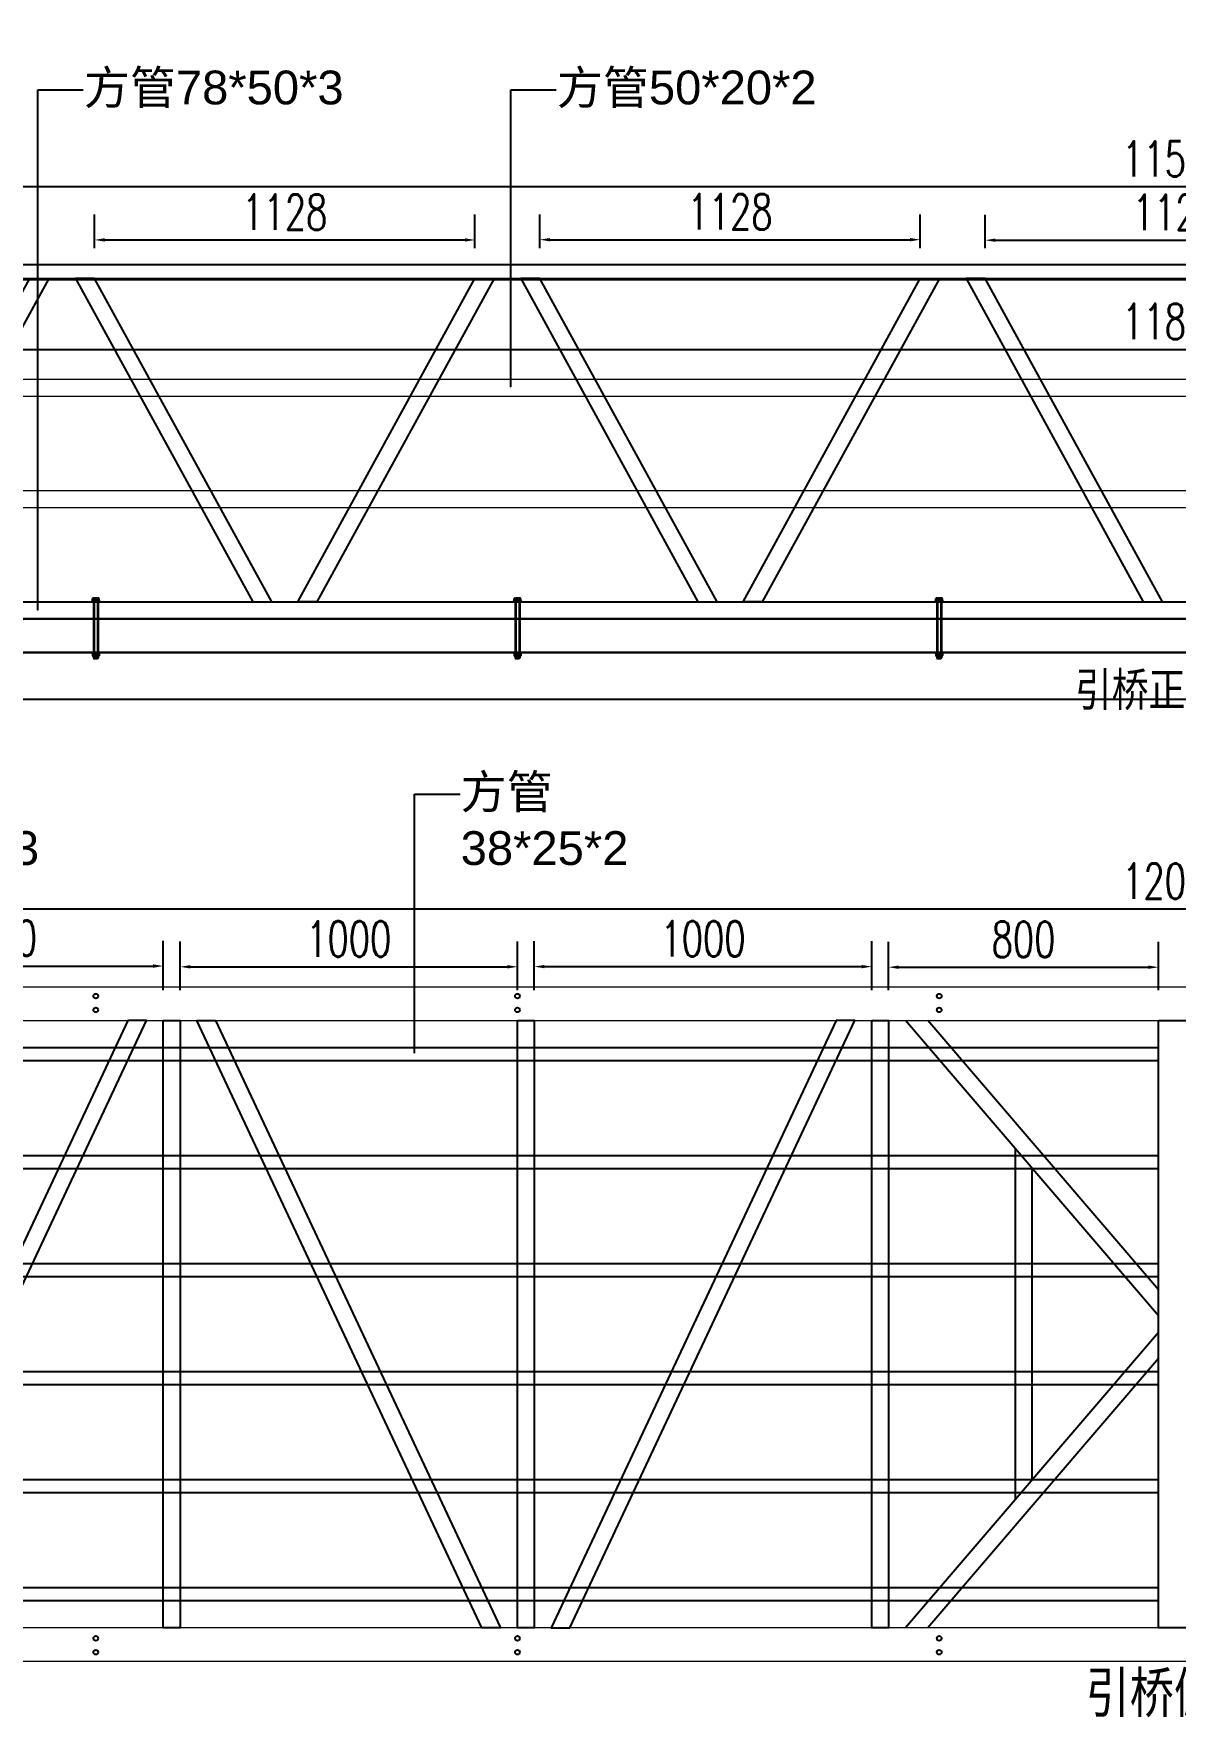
# Model space of a CAD drawing. Header units: millimetres. Extents: x -1612139 to -1300424, y 1145038 to 1536160.
# Drawn here: x -1474787 to -1471403, y 1145038 to 1150027 of the extents above; entities that cross this region are included whole.
import ezdxf
from ezdxf import colors
from ezdxf.entities.mleader import LeaderData, LeaderLine
from ezdxf.math import Vec2, Vec3

# ---------------------------------------------------------------- set-up
doc = ezdxf.new("R2010")
doc.units = ezdxf.units.MM
doc.header["$LTSCALE"] = 1000
doc.layers.get('0').update_dxf_attribs({"linetype": 'CONTINUOUS'})
doc.layers.get('DEFPOINTS').update_dxf_attribs({"linetype": 'CONTINUOUS'})
doc.layers.add('W-_BOLLARD系船栓', color=4, linetype='CONTINUOUS')
doc.layers.add('W-STEEL_FRAME钢架', color=3, linetype='CONTINUOUS')
doc.styles.add('-宋体', font='', dxfattribs={"width": 0.8})
doc.styles.add('M', font='arial.ttf')
doc.styles.add('STANDARD_T3', font='simplex.shx', dxfattribs={"width": 0.7, "bigfont": 'gbcbig.shx'})
doc.styles.get('-宋体').set_extended_font_data('SimSun')
doc.dimstyles.new('W&&30', dxfattribs={"dimtxt": 105, "dimasz": 30, "dimexe": 75, "dimexo": 90, "dimgap": 30, "dimtad": 1, "dimdec": 0, "dimzin": 0, "dimdsep": 46, "dimtxsty": 'STANDARD_T3', "dimcen": 0.09, "dimclrd": 1, "dimclre": 1, "dimclrt": 7, "dimazin": 2, "dimtfac": 1, "dimtdec": 0, "dimtix": 1, "dimtmove": 2, "dimatfit": 3, "dimfxl": 100, "dimtolj": 1, "dimtzin": 0, "dimarcsym": 0})

# ---------------------------------------------------------------- blocks, each defined once
blk = doc.blocks.new('*D139')
at = {"layer": 'DEFPOINTS', "color": 0, "transparency": 16777216}
for p in [(-1477403.2, 1147433.2), (-1477403.2, 1147203.2), (-1465403.2, 1147203.2)]:
    blk.add_point(p, dxfattribs=at)
at = {"layer": 'W-STEEL_FRAME钢架', "color": 1, "lineweight": -2, "transparency": 16777216}
for p, q in [((-1477403.2, 1147293.2), (-1477403.2, 1147508.2)), ((-1465403.2, 1147293.2), (-1465403.2, 1147508.2)), ((-1465433.2, 1147433.2), (-1477373.2, 1147433.2))]:
    blk.add_line(p, q, dxfattribs=at)
at = {"layer": 'W-STEEL_FRAME钢架', "color": 1, "transparency": 16777216}
for points in [[(-1477373.2, 1147438.2), (-1477373.2, 1147428.2), (-1477403.2, 1147433.2)], [(-1465433.2, 1147438.2), (-1465433.2, 1147428.2), (-1465403.2, 1147433.2)]]:
    blk.add_solid(points, dxfattribs=at)
at = {"layer": 'W-STEEL_FRAME钢架', "color": 7, "transparency": 16777216, "insert": (-1471403.2, 1147515.7), "char_height": 105, "attachment_point": 5, "style": 'STANDARD_T3'}
blk.add_mtext('\\A1;12000', dxfattribs=at)
blk = doc.blocks.new('*D142')
at = {"layer": 'DEFPOINTS', "color": 0, "transparency": 16777216}
for p in [(-1473479.1, 1149415.9), (-1474606.8, 1149301.3), (-1473479.1, 1149301.3)]:
    blk.add_point(p, dxfattribs=at)
at = {"layer": 'W-STEEL_FRAME钢架', "color": 1, "lineweight": -2, "transparency": 16777216}
for p, q in [((-1474606.8, 1149391.3), (-1474606.8, 1149490.9)), ((-1473479.1, 1149391.3), (-1473479.1, 1149490.9)), ((-1474576.8, 1149415.9), (-1473509.1, 1149415.9))]:
    blk.add_line(p, q, dxfattribs=at)
at = {"layer": 'W-STEEL_FRAME钢架', "color": 1, "transparency": 16777216}
for points in [[(-1474576.8, 1149420.9), (-1474576.8, 1149410.9), (-1474606.8, 1149415.9)], [(-1473509.1, 1149420.9), (-1473509.1, 1149410.9), (-1473479.1, 1149415.9)]]:
    blk.add_solid(points, dxfattribs=at)
at = {"layer": 'W-STEEL_FRAME钢架', "color": 7, "transparency": 16777216, "insert": (-1474042.9, 1149498.4), "char_height": 105, "attachment_point": 5, "style": 'STANDARD_T3'}
blk.add_mtext('\\A1;1128', dxfattribs=at)
blk = doc.blocks.new('*D143')
at = {"layer": 'DEFPOINTS', "color": 0, "transparency": 16777216}
for p in [(-1472159.2, 1149416.6), (-1473286.9, 1149301.3), (-1472159.2, 1149301.3)]:
    blk.add_point(p, dxfattribs=at)
at = {"layer": 'W-STEEL_FRAME钢架', "color": 1, "lineweight": -2, "transparency": 16777216}
for p, q in [((-1473286.9, 1149391.3), (-1473286.9, 1149491.6)), ((-1472159.2, 1149391.3), (-1472159.2, 1149491.6)), ((-1473256.9, 1149416.6), (-1472189.2, 1149416.6))]:
    blk.add_line(p, q, dxfattribs=at)
at = {"layer": 'W-STEEL_FRAME钢架', "color": 1, "transparency": 16777216}
for points in [[(-1473256.9, 1149421.6), (-1473256.9, 1149411.6), (-1473286.9, 1149416.6)], [(-1472189.2, 1149421.6), (-1472189.2, 1149411.6), (-1472159.2, 1149416.6)]]:
    blk.add_solid(points, dxfattribs=at)
at = {"layer": 'W-STEEL_FRAME钢架', "color": 7, "transparency": 16777216, "insert": (-1472723, 1149499.1), "char_height": 105, "attachment_point": 5, "style": 'STANDARD_T3'}
blk.add_mtext('\\A1;1128', dxfattribs=at)
blk = doc.blocks.new('*D144')
at = {"layer": 'DEFPOINTS', "color": 0, "transparency": 16777216}
for p in [(-1470839.4, 1149415.1), (-1471967, 1149301.3), (-1470839.4, 1149301.3)]:
    blk.add_point(p, dxfattribs=at)
at = {"layer": 'W-STEEL_FRAME钢架', "color": 1, "lineweight": -2, "transparency": 16777216}
for p, q in [((-1471967, 1149391.3), (-1471967, 1149490.1)), ((-1470839.4, 1149391.3), (-1470839.4, 1149490.1)), ((-1471937, 1149415.1), (-1470869.4, 1149415.1))]:
    blk.add_line(p, q, dxfattribs=at)
at = {"layer": 'W-STEEL_FRAME钢架', "color": 1, "transparency": 16777216}
for points in [[(-1471937, 1149420.1), (-1471937, 1149410.1), (-1471967, 1149415.1)], [(-1470869.4, 1149420.1), (-1470869.4, 1149410.1), (-1470839.4, 1149415.1)]]:
    blk.add_solid(points, dxfattribs=at)
at = {"layer": 'W-STEEL_FRAME钢架', "color": 7, "transparency": 16777216, "insert": (-1471403.2, 1149497.6), "char_height": 105, "attachment_point": 5, "style": 'STANDARD_T3'}
blk.add_mtext('\\A1;1128', dxfattribs=at)
blk = doc.blocks.new('*D149')
at = {"layer": 'DEFPOINTS', "color": 0, "transparency": 16777216}
for p in [(-1477193.2, 1149573.4), (-1477193.2, 1149343.3), (-1465613.2, 1149343.3)]:
    blk.add_point(p, dxfattribs=at)
at = {"layer": 'W-STEEL_FRAME钢架', "color": 1, "lineweight": -2, "transparency": 16777216}
for p, q in [((-1477193.2, 1149433.3), (-1477193.2, 1149648.4)), ((-1465613.2, 1149433.3), (-1465613.2, 1149648.4)), ((-1465643.2, 1149573.4), (-1477163.2, 1149573.4))]:
    blk.add_line(p, q, dxfattribs=at)
at = {"layer": 'W-STEEL_FRAME钢架', "color": 1, "transparency": 16777216}
for points in [[(-1477163.2, 1149578.4), (-1477163.2, 1149568.4), (-1477193.2, 1149573.4)], [(-1465643.2, 1149578.4), (-1465643.2, 1149568.4), (-1465613.2, 1149573.4)]]:
    blk.add_solid(points, dxfattribs=at)
at = {"layer": 'W-STEEL_FRAME钢架', "color": 7, "transparency": 16777216, "insert": (-1471403.2, 1149655.9), "char_height": 105, "attachment_point": 5, "style": 'STANDARD_T3'}
blk.add_mtext('\\A1;11580', dxfattribs=at)
blk = doc.blocks.new('*D155')
at = {"layer": 'DEFPOINTS', "color": 0, "transparency": 16777216}
for p in [(-1474403.2, 1147264.3), (-1475403.2, 1147103.2), (-1474403.2, 1147103.2)]:
    blk.add_point(p, dxfattribs=at)
at = {"layer": 'W-STEEL_FRAME钢架', "color": 1, "lineweight": -2, "transparency": 16777216}
for p, q in [((-1475403.2, 1147193.2), (-1475403.2, 1147339.3)), ((-1474403.2, 1147193.2), (-1474403.2, 1147339.3)), ((-1475373.2, 1147264.3), (-1474433.2, 1147264.3))]:
    blk.add_line(p, q, dxfattribs=at)
at = {"layer": 'W-STEEL_FRAME钢架', "color": 1, "transparency": 16777216}
for points in [[(-1475373.2, 1147269.3), (-1475373.2, 1147259.3), (-1475403.2, 1147264.3)], [(-1474433.2, 1147269.3), (-1474433.2, 1147259.3), (-1474403.2, 1147264.3)]]:
    blk.add_solid(points, dxfattribs=at)
at = {"layer": 'W-STEEL_FRAME钢架', "color": 7, "transparency": 16777216, "insert": (-1474903.2, 1147346.8), "char_height": 105, "attachment_point": 5, "style": 'STANDARD_T3'}
blk.add_mtext('\\A1;1000', dxfattribs=at)
blk = doc.blocks.new('*D156')
at = {"layer": 'DEFPOINTS', "color": 0, "transparency": 16777216}
for p in [(-1473353.2, 1147262.1), (-1474353.2, 1147103.2), (-1473353.2, 1147103.2)]:
    blk.add_point(p, dxfattribs=at)
at = {"layer": 'W-STEEL_FRAME钢架', "color": 1, "lineweight": -2, "transparency": 16777216}
for p, q in [((-1474353.2, 1147193.2), (-1474353.2, 1147337.1)), ((-1473353.2, 1147193.2), (-1473353.2, 1147337.1)), ((-1474323.2, 1147262.1), (-1473383.2, 1147262.1))]:
    blk.add_line(p, q, dxfattribs=at)
at = {"layer": 'W-STEEL_FRAME钢架', "color": 1, "transparency": 16777216}
for points in [[(-1474323.2, 1147267.1), (-1474323.2, 1147257.1), (-1474353.2, 1147262.1)], [(-1473383.2, 1147267.1), (-1473383.2, 1147257.1), (-1473353.2, 1147262.1)]]:
    blk.add_solid(points, dxfattribs=at)
at = {"layer": 'W-STEEL_FRAME钢架', "color": 7, "transparency": 16777216, "insert": (-1473853.2, 1147344.6), "char_height": 105, "attachment_point": 5, "style": 'STANDARD_T3'}
blk.add_mtext('\\A1;1000', dxfattribs=at)
blk = doc.blocks.new('*D157')
at = {"layer": 'DEFPOINTS', "color": 0, "transparency": 16777216}
for p in [(-1472303.2, 1147262.6), (-1473303.2, 1147103.2), (-1472303.2, 1147103.2)]:
    blk.add_point(p, dxfattribs=at)
at = {"layer": 'W-STEEL_FRAME钢架', "color": 1, "lineweight": -2, "transparency": 16777216}
for p, q in [((-1473303.2, 1147193.2), (-1473303.2, 1147337.6)), ((-1472303.2, 1147193.2), (-1472303.2, 1147337.6)), ((-1473273.2, 1147262.6), (-1472333.2, 1147262.6))]:
    blk.add_line(p, q, dxfattribs=at)
at = {"layer": 'W-STEEL_FRAME钢架', "color": 1, "transparency": 16777216}
for points in [[(-1473273.2, 1147267.6), (-1473273.2, 1147257.6), (-1473303.2, 1147262.6)], [(-1472333.2, 1147267.6), (-1472333.2, 1147257.6), (-1472303.2, 1147262.6)]]:
    blk.add_solid(points, dxfattribs=at)
at = {"layer": 'W-STEEL_FRAME钢架', "color": 7, "transparency": 16777216, "insert": (-1472803.2, 1147345.1), "char_height": 105, "attachment_point": 5, "style": 'STANDARD_T3'}
blk.add_mtext('\\A1;1000', dxfattribs=at)
blk = doc.blocks.new('*D158')
at = {"layer": 'DEFPOINTS', "color": 0, "transparency": 16777216}
for p in [(-1471453.2, 1147260.9), (-1472253.2, 1147103.2), (-1471453.2, 1147103.2)]:
    blk.add_point(p, dxfattribs=at)
at = {"layer": 'W-STEEL_FRAME钢架', "color": 1, "lineweight": -2, "transparency": 16777216}
for p, q in [((-1472253.2, 1147193.2), (-1472253.2, 1147335.9)), ((-1471453.2, 1147193.2), (-1471453.2, 1147335.9)), ((-1472223.2, 1147260.9), (-1471483.2, 1147260.9))]:
    blk.add_line(p, q, dxfattribs=at)
at = {"layer": 'W-STEEL_FRAME钢架', "color": 1, "transparency": 16777216}
for points in [[(-1472223.2, 1147265.9), (-1472223.2, 1147255.9), (-1472253.2, 1147260.9)], [(-1471483.2, 1147265.9), (-1471483.2, 1147255.9), (-1471453.2, 1147260.9)]]:
    blk.add_solid(points, dxfattribs=at)
at = {"layer": 'W-STEEL_FRAME钢架', "color": 7, "transparency": 16777216, "insert": (-1471853.2, 1147343.4), "char_height": 105, "attachment_point": 5, "style": 'STANDARD_T3'}
blk.add_mtext('\\A1;800', dxfattribs=at)
blk = doc.blocks.new('*D167')
at = {"layer": 'DEFPOINTS', "color": 0, "transparency": 16777216}
for p in [(-1465458.2, 1149091.7), (-1477348.2, 1149003.3), (-1465458.2, 1149003.3)]:
    blk.add_point(p, dxfattribs=at)
at = {"layer": 'W-STEEL_FRAME钢架', "color": 1, "lineweight": -2, "transparency": 16777216}
for p, q in [((-1477348.2, 1149093.3), (-1477348.2, 1149166.7)), ((-1465458.2, 1149093.3), (-1465458.2, 1149166.7)), ((-1477318.2, 1149091.7), (-1465488.2, 1149091.7))]:
    blk.add_line(p, q, dxfattribs=at)
at = {"layer": 'W-STEEL_FRAME钢架', "color": 1, "transparency": 16777216}
for points in [[(-1477318.2, 1149096.7), (-1477318.2, 1149086.7), (-1477348.2, 1149091.7)], [(-1465488.2, 1149096.7), (-1465488.2, 1149086.7), (-1465458.2, 1149091.7)]]:
    blk.add_solid(points, dxfattribs=at)
at = {"layer": 'W-STEEL_FRAME钢架', "color": 7, "transparency": 16777216, "insert": (-1471403.2, 1149174.2), "char_height": 105, "attachment_point": 5, "style": 'STANDARD_T3'}
blk.add_mtext('\\A1;11890', dxfattribs=at)

msp = doc.modelspace()

# ---------------------------------------------------------------- linework, layer by layer
at = {"color": 4}
for p, q in [((-1477193.2, 1149343.3), (-1465613.2, 1149343.3)), ((-1477174.6, 1149298.3), (-1465631.8, 1149298.3))]:
    msp.add_line(p, q, dxfattribs=at)
at = {"color": 251}
msp.add_line((-1477175.8, 1149301.3), (-1465630.6, 1149301.3), dxfattribs=at)
at = {"color": 0, "lineweight": 5}
for p, q in [((-1477348.2, 1149003.3), (-1465458.2, 1149003.3)), ((-1477348.2, 1148953.3), (-1465458.2, 1148953.3)), ((-1477348.2, 1148673.3), (-1465458.2, 1148673.3)), ((-1477348.2, 1148623.3), (-1465458.2, 1148623.3))]:
    msp.add_line(p, q, dxfattribs=at)
at = {"lineweight": -3}
for p, q in [((-1474615.2, 1148345.3), (-1474612.2, 1148345.3)), ((-1474615.2, 1148343.3), (-1474608.2, 1148343.3)), ((-1474615.2, 1148343.3), (-1474591.2, 1148343.3)), ((-1474613.2, 1148348.3), (-1474613.2, 1148353.3)), ((-1474613.2, 1148353.3), (-1474593.2, 1148353.3)), ((-1474612.2, 1148348.3), (-1474613.2, 1148348.3)), ((-1474610.9, 1148354.3), (-1474608.5, 1148354.3)), ((-1474610.2, 1148343.3), (-1474610.2, 1148177.9)), ((-1474608.5, 1148354.3), (-1474595.5, 1148354.3)), ((-1474608.5, 1148353.3), (-1474608.5, 1148348.3)), ((-1474595.5, 1148354.3), (-1474597.9, 1148354.3)), ((-1474597.9, 1148353.3), (-1474597.9, 1148348.3)), ((-1474596.2, 1148343.3), (-1474596.2, 1148177.9)), ((-1474594.2, 1148348.3), (-1474593.2, 1148348.3)), ((-1474591.2, 1148345.3), (-1474594.2, 1148345.3)), ((-1474593.2, 1148348.3), (-1474593.2, 1148353.3)), ((-1473365.2, 1148345.3), (-1473362.2, 1148345.3)), ((-1473365.2, 1148343.3), (-1473358.2, 1148343.3)), ((-1473365.2, 1148343.3), (-1473341.2, 1148343.3)), ((-1473363.2, 1148348.3), (-1473363.2, 1148353.3)), ((-1473363.2, 1148353.3), (-1473343.2, 1148353.3)), ((-1473362.2, 1148348.3), (-1473363.2, 1148348.3)), ((-1473360.9, 1148354.3), (-1473358.5, 1148354.3)), ((-1473360.2, 1148343.3), (-1473360.2, 1148177.9)), ((-1473358.5, 1148354.3), (-1473345.5, 1148354.3)), ((-1473358.5, 1148353.3), (-1473358.5, 1148348.3)), ((-1473345.5, 1148354.3), (-1473347.9, 1148354.3)), ((-1473347.9, 1148353.3), (-1473347.9, 1148348.3)), ((-1473346.2, 1148343.3), (-1473346.2, 1148177.9)), ((-1473344.2, 1148348.3), (-1473343.2, 1148348.3)), ((-1473341.2, 1148345.3), (-1473344.2, 1148345.3)), ((-1473343.2, 1148348.3), (-1473343.2, 1148353.3)), ((-1472115.2, 1148345.3), (-1472112.2, 1148345.3)), ((-1472115.2, 1148343.3), (-1472108.2, 1148343.3)), ((-1472115.2, 1148343.3), (-1472091.2, 1148343.3)), ((-1472113.2, 1148348.3), (-1472113.2, 1148353.3)), ((-1472113.2, 1148353.3), (-1472093.2, 1148353.3)), ((-1472112.2, 1148348.3), (-1472113.2, 1148348.3)), ((-1472110.9, 1148354.3), (-1472108.5, 1148354.3)), ((-1472110.2, 1148343.3), (-1472110.2, 1148177.9)), ((-1472108.5, 1148354.3), (-1472095.5, 1148354.3)), ((-1472108.5, 1148353.3), (-1472108.5, 1148348.3)), ((-1472095.5, 1148354.3), (-1472097.9, 1148354.3)), ((-1472097.9, 1148353.3), (-1472097.9, 1148348.3)), ((-1472096.2, 1148343.3), (-1472096.2, 1148177.9)), ((-1472094.2, 1148348.3), (-1472093.2, 1148348.3)), ((-1472091.2, 1148345.3), (-1472094.2, 1148345.3)), ((-1472093.2, 1148348.3), (-1472093.2, 1148353.3)), ((-1474615.2, 1148193.3), (-1474608.2, 1148193.3)), ((-1474615.2, 1148193.3), (-1474591.2, 1148193.3)), ((-1474615.2, 1148191.3), (-1474612.2, 1148191.3)), ((-1474612.2, 1148188.3), (-1474613.2, 1148188.3)), ((-1474613.2, 1148188.3), (-1474613.2, 1148183.3)), ((-1474613.2, 1148183.3), (-1474593.2, 1148183.3)), ((-1474610.9, 1148182.3), (-1474608.5, 1148182.3)), ((-1474608.5, 1148183.3), (-1474608.5, 1148188.3)), ((-1474608.5, 1148182.3), (-1474595.5, 1148182.3)), ((-1474597.9, 1148183.3), (-1474597.9, 1148188.3)), ((-1474595.5, 1148182.3), (-1474597.9, 1148182.3)), ((-1474591.2, 1148191.3), (-1474594.2, 1148191.3)), ((-1474594.2, 1148188.3), (-1474593.2, 1148188.3)), ((-1474593.2, 1148188.3), (-1474593.2, 1148183.3)), ((-1473365.2, 1148193.3), (-1473358.2, 1148193.3)), ((-1473365.2, 1148193.3), (-1473341.2, 1148193.3)), ((-1473365.2, 1148191.3), (-1473362.2, 1148191.3)), ((-1473362.2, 1148188.3), (-1473363.2, 1148188.3)), ((-1473363.2, 1148188.3), (-1473363.2, 1148183.3)), ((-1473363.2, 1148183.3), (-1473343.2, 1148183.3)), ((-1473360.9, 1148182.3), (-1473358.5, 1148182.3)), ((-1473358.5, 1148183.3), (-1473358.5, 1148188.3)), ((-1473358.5, 1148182.3), (-1473345.5, 1148182.3)), ((-1473347.9, 1148183.3), (-1473347.9, 1148188.3)), ((-1473345.5, 1148182.3), (-1473347.9, 1148182.3)), ((-1473341.2, 1148191.3), (-1473344.2, 1148191.3)), ((-1473344.2, 1148188.3), (-1473343.2, 1148188.3)), ((-1473343.2, 1148188.3), (-1473343.2, 1148183.3)), ((-1472115.2, 1148193.3), (-1472108.2, 1148193.3)), ((-1472115.2, 1148193.3), (-1472091.2, 1148193.3)), ((-1472115.2, 1148191.3), (-1472112.2, 1148191.3)), ((-1472112.2, 1148188.3), (-1472113.2, 1148188.3)), ((-1472113.2, 1148188.3), (-1472113.2, 1148183.3)), ((-1472113.2, 1148183.3), (-1472093.2, 1148183.3)), ((-1472110.9, 1148182.3), (-1472108.5, 1148182.3)), ((-1472108.5, 1148183.3), (-1472108.5, 1148188.3)), ((-1472108.5, 1148182.3), (-1472095.5, 1148182.3)), ((-1472097.9, 1148183.3), (-1472097.9, 1148188.3)), ((-1472095.5, 1148182.3), (-1472097.9, 1148182.3)), ((-1472091.2, 1148191.3), (-1472094.2, 1148191.3)), ((-1472094.2, 1148188.3), (-1472093.2, 1148188.3)), ((-1472093.2, 1148188.3), (-1472093.2, 1148183.3)), ((-1474596.2, 1148177.9), (-1474610.2, 1148177.9)), ((-1474610.2, 1148177.9), (-1474608.2, 1148174.9)), ((-1474598.2, 1148174.9), (-1474608.2, 1148174.9)), ((-1474596.2, 1148177.9), (-1474598.2, 1148174.9)), ((-1473346.2, 1148177.9), (-1473360.2, 1148177.9)), ((-1473360.2, 1148177.9), (-1473358.2, 1148174.9)), ((-1473348.2, 1148174.9), (-1473358.2, 1148174.9)), ((-1473346.2, 1148177.9), (-1473348.2, 1148174.9)), ((-1472096.2, 1148177.9), (-1472110.2, 1148177.9)), ((-1472110.2, 1148177.9), (-1472108.2, 1148174.9)), ((-1472098.2, 1148174.9), (-1472108.2, 1148174.9)), ((-1472096.2, 1148177.9), (-1472098.2, 1148174.9))]:
    msp.add_line(p, q, dxfattribs=at)
at = {"color": 6, "lineweight": -3}
for p, q in [((-1474608.2, 1148343.3), (-1474608.2, 1148174.9)), ((-1474598.2, 1148343.3), (-1474598.2, 1148174.9)), ((-1473358.2, 1148343.3), (-1473358.2, 1148174.9)), ((-1473348.2, 1148343.3), (-1473348.2, 1148174.9)), ((-1472108.2, 1148343.3), (-1472108.2, 1148174.9)), ((-1472098.2, 1148343.3), (-1472098.2, 1148174.9))]:
    msp.add_line(p, q, dxfattribs=at)
at = {"color": 3}
for p, q in [((-1477403.2, 1148293.3), (-1465403.2, 1148293.3)), ((-1477403.2, 1148293.3), (-1465403.2, 1148293.3)), ((-1477403.2, 1148193.3), (-1467403.2, 1148193.3)), ((-1465403.2, 1148193.3), (-1477403.2, 1148193.3))]:
    msp.add_line(p, q, dxfattribs=at)
at = {"color": 1}
for p, q in [((-1474613.2, 1148183.3), (-1474610.9, 1148182.3)), ((-1474595.5, 1148182.3), (-1474593.2, 1148183.3)), ((-1473363.2, 1148183.3), (-1473360.9, 1148182.3)), ((-1473345.5, 1148182.3), (-1473343.2, 1148183.3)), ((-1472113.2, 1148183.3), (-1472110.9, 1148182.3)), ((-1472095.5, 1148182.3), (-1472093.2, 1148183.3)), ((-1471453.2, 1146228.2), (-1472203.2, 1147103.2)), ((-1471453.2, 1146305), (-1472137.3, 1147103.2)), ((-1471878.2, 1146724), (-1471878.2, 1145682.4)), ((-1471828.2, 1146665.7), (-1471828.2, 1145740.7)), ((-1471453.2, 1146178.2), (-1472203.2, 1145303.2)), ((-1471453.2, 1146101.4), (-1472137.3, 1145303.2))]:
    msp.add_line(p, q, dxfattribs=at)
at = {"color": 3, "lineweight": 5}
for p, q in [((-1477403.2, 1147203.2), (-1465403.2, 1147203.2)), ((-1477303.2, 1147103.2), (-1465503.2, 1147103.2)), ((-1465503.2, 1145303.2), (-1477303.2, 1145303.2)), ((-1465403.2, 1145203.2), (-1477403.2, 1145203.2))]:
    msp.add_line(p, q, dxfattribs=at)
at = {"color": 2}
for points in [[(-1475324.3, 1148343.3), (-1474798.9, 1149301.3), (-1474742.3, 1149301.3), (-1475267.7, 1148343.3)], [(-1474081.4, 1148343.3), (-1474606.8, 1149301.3), (-1474663.3, 1149301.3), (-1474138, 1148343.3)], [(-1474004.4, 1148343.3), (-1473479.1, 1149301.3), (-1473422.5, 1149301.3), (-1473947.8, 1148343.3)], [(-1472761.5, 1148343.3), (-1473286.9, 1149301.3), (-1473343.5, 1149301.3), (-1472818.1, 1148343.3)], [(-1472684.5, 1148343.3), (-1472159.2, 1149301.3), (-1472102.6, 1149301.3), (-1472628, 1148343.3)], [(-1471441.7, 1148343.3), (-1471967, 1149301.3), (-1472023.6, 1149301.3), (-1471498.3, 1148343.3)]]:
    msp.add_lwpolyline(points, close=True, dxfattribs=at)
at = {"color": 1}
for points in [[(-1477348.2, 1148343.3), (-1465458.2, 1148343.3), (-1465458.2, 1148293.3), (-1477348.2, 1148293.3)], [(-1474403.2, 1147103.2), (-1474353.2, 1147103.2), (-1474353.2, 1145303.2), (-1474403.2, 1145303.2)], [(-1473353.2, 1147103.2), (-1473303.2, 1147103.2), (-1473303.2, 1145303.2), (-1473353.2, 1145303.2)], [(-1472303.2, 1147103.2), (-1472253.2, 1147103.2), (-1472253.2, 1145303.2), (-1472303.2, 1145303.2)]]:
    msp.add_lwpolyline(points, close=True, dxfattribs=at)
at = {"lineweight": -3}
for points in [[(-1474610.2, 1148343.3), (-1474615.2, 1148343.3), (-1474615.2, 1148345.3), (-1474591.2, 1148345.3), (-1474591.2, 1148343.3), (-1474596.2, 1148343.3)], [(-1474612.2, 1148345.3), (-1474612.2, 1148348.3), (-1474594.2, 1148348.3), (-1474594.2, 1148345.3)], [(-1473360.2, 1148343.3), (-1473365.2, 1148343.3), (-1473365.2, 1148345.3), (-1473341.2, 1148345.3), (-1473341.2, 1148343.3), (-1473346.2, 1148343.3)], [(-1473362.2, 1148345.3), (-1473362.2, 1148348.3), (-1473344.2, 1148348.3), (-1473344.2, 1148345.3)], [(-1472110.2, 1148343.3), (-1472115.2, 1148343.3), (-1472115.2, 1148345.3), (-1472091.2, 1148345.3), (-1472091.2, 1148343.3), (-1472096.2, 1148343.3)], [(-1472112.2, 1148345.3), (-1472112.2, 1148348.3), (-1472094.2, 1148348.3), (-1472094.2, 1148345.3)], [(-1474610.2, 1148193.3), (-1474615.2, 1148193.3), (-1474615.2, 1148191.3), (-1474591.2, 1148191.3), (-1474591.2, 1148193.3), (-1474596.2, 1148193.3)], [(-1474612.2, 1148191.3), (-1474612.2, 1148188.3), (-1474594.2, 1148188.3), (-1474594.2, 1148191.3)], [(-1473360.2, 1148193.3), (-1473365.2, 1148193.3), (-1473365.2, 1148191.3), (-1473341.2, 1148191.3), (-1473341.2, 1148193.3), (-1473346.2, 1148193.3)], [(-1473362.2, 1148191.3), (-1473362.2, 1148188.3), (-1473344.2, 1148188.3), (-1473344.2, 1148191.3)], [(-1472110.2, 1148193.3), (-1472115.2, 1148193.3), (-1472115.2, 1148191.3), (-1472091.2, 1148191.3), (-1472091.2, 1148193.3), (-1472096.2, 1148193.3)], [(-1472112.2, 1148191.3), (-1472112.2, 1148188.3), (-1472094.2, 1148188.3), (-1472094.2, 1148191.3)]]:
    msp.add_lwpolyline(points, dxfattribs=at)
at = {"color": 1}
for points in [[(-1474508.4, 1147103.2), (-1475353.2, 1145303.2), (-1475298, 1145303.2), (-1474453.2, 1147103.2), (-1474508.4, 1147103.2)], [(-1474248, 1147103.2), (-1473403.2, 1145303.2), (-1473458.4, 1145303.2), (-1474303.2, 1147103.2), (-1474248, 1147103.2)], [(-1472408.4, 1147103.2), (-1473253.2, 1145303.2), (-1473198, 1145303.2), (-1472353.2, 1147103.2), (-1472408.4, 1147103.2)]]:
    msp.add_lwpolyline(points, dxfattribs=at)
at = {"color": 3}
msp.add_lwpolyline([(-1471453.2, 1147103.2), (-1471353.2, 1147103.2), (-1471353.2, 1145303.2), (-1471453.2, 1145303.2)], close=True, dxfattribs=at)
at = {"color": 0}
for points in [[(-1477303.2, 1146984.2), (-1471453.2, 1146984.2), (-1471453.2, 1147022.2), (-1477303.2, 1147022.2), (-1477303.2, 1146983.2)], [(-1477303.2, 1146664.2), (-1471453.2, 1146664.2), (-1471453.2, 1146702.2), (-1477303.2, 1146702.2), (-1477303.2, 1146663.2)], [(-1477303.2, 1146344.2), (-1471453.2, 1146344.2), (-1471453.2, 1146382.2), (-1477303.2, 1146382.2), (-1477303.2, 1146343.2)], [(-1477303.2, 1146024.2), (-1471453.2, 1146024.2), (-1471453.2, 1146062.2), (-1477303.2, 1146062.2), (-1477303.2, 1146023.2)], [(-1477303.2, 1145704.2), (-1471453.2, 1145704.2), (-1471453.2, 1145742.2), (-1477303.2, 1145742.2), (-1477303.2, 1145703.2)], [(-1477303.2, 1145384.2), (-1471453.2, 1145384.2), (-1471453.2, 1145422.2), (-1477303.2, 1145422.2), (-1477303.2, 1145383.2)]]:
    msp.add_lwpolyline(points, close=True, dxfattribs=at)
for centre in [(-1474603.2, 1147175.2), (-1474603.2, 1147134.2), (-1473353.2, 1147175.2), (-1473353.2, 1147134.2), (-1472103.2, 1147175.2), (-1472103.2, 1147134.2), (-1474603.2, 1145272.2), (-1474603.2, 1145231.2), (-1473353.2, 1145272.2), (-1473353.2, 1145231.2), (-1472103.2, 1145272.2), (-1472103.2, 1145231.2)]:
    msp.add_circle(centre, 7, dxfattribs=at)
at = {"lineweight": -3}
for centre, radius, start, end in [((-1474610.9, 1148351.1), 3.22, 43.6028, 136.3972), ((-1474603.2, 1148339.6), 14.7, 68.7607, 111.2393), ((-1474595.5, 1148351.1), 3.22, 43.6028, 136.3972), ((-1473360.9, 1148351.1), 3.22, 43.6028, 136.3972), ((-1473353.2, 1148339.6), 14.7, 68.7607, 111.2393), ((-1473345.5, 1148351.1), 3.22, 43.6028, 136.3972), ((-1472110.9, 1148351.1), 3.22, 43.6028, 136.3972), ((-1472103.2, 1148339.6), 14.7, 68.7607, 111.2393), ((-1472095.5, 1148351.1), 3.22, 43.6028, 136.3972)]:
    msp.add_arc(centre, radius, start, end, dxfattribs=at)
at = {"layer": 'W-_BOLLARD系船栓'}
msp.add_lwpolyline([(-1535014.6, 1221496), (-1460921.8, 1221496), (-1460921.8, 1148053.8), (-1535014.6, 1148053.8)], close=True, dxfattribs=at)

# ---------------------------------------------------------------- texts
at = {"lineweight": 5, "attachment_point": 1, "style": '-宋体'}
for s, insert, char_height in [('引桥正视图', (-1471700.8, 1148134), 100), ('引桥俯视图', (-1471669.2, 1145172.1), 120)]:
    msp.add_mtext_dynamic_manual_height_columns(s, width=810.885, gutter_width=25, heights=[0], dxfattribs=dict(at, insert=insert, char_height=char_height))

# ---------------------------------------------------------------- dimensions: what is measured, and where the dimension line sits
at = {"layer": 'W-STEEL_FRAME钢架'}
for base, p1, p2, picture, middle in [((-1477193.2, 1149573.4), (-1465613.2, 1149343.3), (-1477193.2, 1149343.3), '*D149', (-1471403.2, 1149655.9)), ((-1473479.1, 1149415.9), (-1474606.8, 1149301.3), (-1473479.1, 1149301.3), '*D142', (-1474042.9, 1149498.4)), ((-1472159.2, 1149416.6), (-1473286.9, 1149301.3), (-1472159.2, 1149301.3), '*D143', (-1472723, 1149499.1)), ((-1470839.4, 1149415.1), (-1471967, 1149301.3), (-1470839.4, 1149301.3), '*D144', (-1471403.2, 1149497.6)), ((-1477403.2, 1147433.2), (-1465403.2, 1147203.2), (-1477403.2, 1147203.2), '*D139', (-1471403.2, 1147515.7)), ((-1474403.2, 1147264.3), (-1475403.2, 1147103.2), (-1474403.2, 1147103.2), '*D155', (-1474903.2, 1147346.8)), ((-1473353.2, 1147262.1), (-1474353.2, 1147103.2), (-1473353.2, 1147103.2), '*D156', (-1473853.2, 1147344.6)), ((-1472303.2, 1147262.6), (-1473303.2, 1147103.2), (-1472303.2, 1147103.2), '*D157', (-1472803.2, 1147345.1)), ((-1471453.2, 1147260.9), (-1472253.2, 1147103.2), (-1471453.2, 1147103.2), '*D158', (-1471853.2, 1147343.4))]:
    dim = msp.add_linear_dim(base=base, p1=p1, p2=p2, dimstyle='W&&30', dxfattribs=at)
    dim.commit()
    dim.dimension.update_dxf_attribs({"geometry": picture, "text_midpoint": middle})
dim = msp.add_aligned_dim(p1=(-1477348.2, 1149003.3), p2=(-1465458.2, 1149003.3), distance=88.3, dimstyle='W&&30', dxfattribs=at)
dim.commit()
dim.dimension.update_dxf_attribs({"geometry": '*D167', "text_midpoint": (-1471403.2, 1149174.2)})

# ---------------------------------------------------------------- leaders
at = {"color": 0}
ml = msp.add_multileader_mtext('Standard', dxfattribs=at)
ml.set_content('方管78*50*3', style='M')
ml.set_leader_properties()
ml.build(insert=Vec2(0, 0))
ml.multileader.update_dxf_attribs({"text_right_attachment_type": 6, "dogleg_length": 0.36})
ctx = ml.context
ctx.base_point, ctx.char_height, ctx.plane_origin = Vec3(-1474640.4, 1149860.3), 100, Vec3(-1474774.9, 1149161.9)
ctx.right_attachment = 6
notes = []
notes.append((ctx, [(0, (1, 1, 0), (-1474774.9, 1149860.3), (1, 0), 134.4, [(0, [(-1474774.9, 1148314.8)], 0, [])])]))
ctx.mtext.insert, ctx.mtext.width, ctx.mtext.flow_direction = Vec3(-1474638.4, 1149917.6), 755.59, 5
ml = msp.add_multileader_mtext('Standard', dxfattribs=at)
ml.set_content('方管50*20*2', style='M')
ml.set_leader_properties()
ml.build(insert=Vec2(0, 0))
ml.multileader.update_dxf_attribs({"text_right_attachment_type": 6, "dogleg_length": 0.36})
ctx = ml.context
ctx.base_point, ctx.char_height, ctx.plane_origin = Vec3(-1473238.4, 1149860.3), 100, Vec3(-1473372.8, 1149161.9)
ctx.right_attachment = 6
notes.append((ctx, [(0, (1, 1, 0), (-1473372.8, 1149860.3), (1, 0), 134.4, [(0, [(-1473372.8, 1148976.2)], 0, [])])]))
ctx.mtext.insert, ctx.mtext.width, ctx.mtext.flow_direction = Vec3(-1473236.4, 1149917.6), 755.59, 5
ml = msp.add_multileader_mtext('Standard', dxfattribs=at)
ml.set_content('方管78*50*3', style='M')
ml.set_leader_properties()
ml.build(insert=Vec2(0, 0))
ml.multileader.update_dxf_attribs({"text_right_attachment_type": 6, "dogleg_length": 0.36})
ctx = ml.context
ctx.base_point, ctx.char_height, ctx.plane_origin = Vec3(-1475270.3, 1147773.3), 100, Vec3(-1475404.7, 1147074.9)
ctx.right_attachment = 6
notes.append((ctx, [(0, (1, 1, 0), (-1475404.7, 1147773.3), (1, 0), 134.4, [(0, [(-1475404.7, 1146891.9)], 0, [])])]))
ctx.mtext.insert, ctx.mtext.width, ctx.mtext.flow_direction = Vec3(-1475268.3, 1147830.6), 657.538, 5
ml = msp.add_multileader_mtext('Standard', dxfattribs=at)
ml.set_content('方管38*25*2', style='M')
ml.set_leader_properties()
ml.build(insert=Vec2(0, 0))
ml.multileader.update_dxf_attribs({"text_right_attachment_type": 6, "dogleg_length": 0.36})
ctx = ml.context
ctx.base_point, ctx.char_height, ctx.plane_origin = Vec3(-1473523.5, 1147773.3), 100, Vec3(-1473657.9, 1147074.9)
ctx.right_attachment = 6
notes.append((ctx, [(0, (1, 1, 0), (-1473657.9, 1147773.3), (1, 0), 134.4, [(0, [(-1473657.9, 1147002.3)], 0, [])])]))
ctx.mtext.insert, ctx.mtext.width, ctx.mtext.flow_direction = Vec3(-1473521.5, 1147830.6), 657.538, 5
for ctx, leaders in notes:
    for number, flags, end, landing, length, lines in leaders:
        leader = LeaderData()
        leader.index, (leader.has_last_leader_line, leader.has_dogleg_vector, leader.attachment_direction) = number, flags
        leader.last_leader_point, leader.dogleg_vector, leader.dogleg_length = Vec3(end), Vec3(landing), length
        for number, points, colour, breaks in lines:
            line = LeaderLine()
            line.index, line.vertices, line.color, line.breaks = number, Vec3.list(points), colors.encode_raw_color(colour), breaks
            leader.lines.append(line)
        ctx.leaders.append(leader)

doc.saveas('drawing.dxf')
